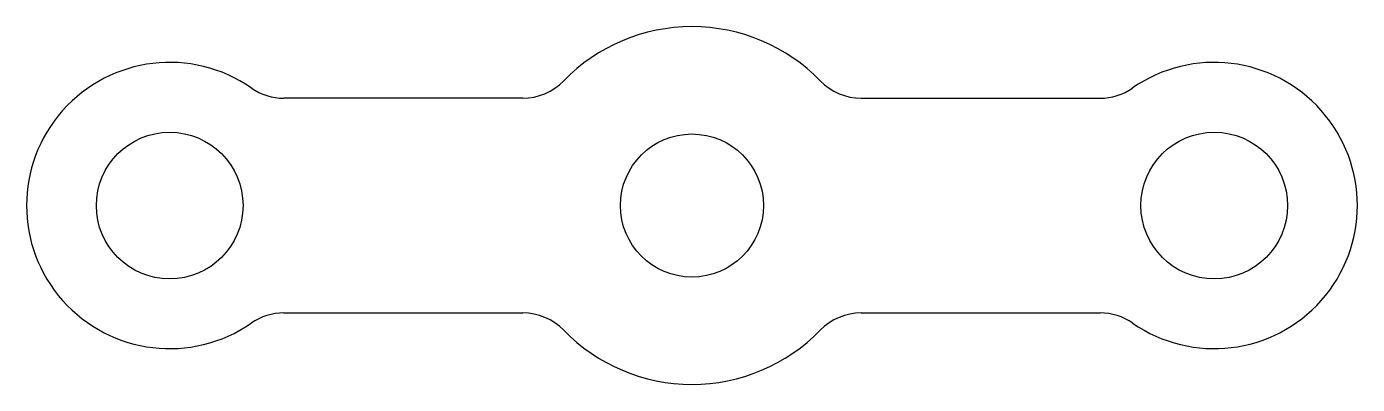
# Model space of a CAD drawing. Header units: inches. Extents: x -1 to 185, y 32 to 82.
import ezdxf

# ---------------------------------------------------------------- set-up
doc = ezdxf.new("R2010")
doc.units = ezdxf.units.IN
doc.header["$MEASUREMENT"] = 0
doc.layers.add('ori', color=250, linetype='Continuous')

msp = doc.modelspace()

# ---------------------------------------------------------------- linework, layer by layer
at = {"layer": 'ori'}
for p, q in [((68.46, 71.61), (35.09, 71.61)), ((115.79, 71.61), (149.16, 71.61)), ((35.09, 41.61), (68.46, 41.61)), ((115.79, 41.61), (149.16, 41.61))]:
    msp.add_line(p, q, dxfattribs=at)
for centre, radius in [((19.12, 56.61), 10.25), ((92.12, 56.61), 10), ((165.12, 56.61), 10.25)]:
    msp.add_circle(centre, radius, dxfattribs=at)
for centre, radius, start, end in [((92.12, 56.61), 25, 44.1844, 135.8156), ((19.12, 56.61), 20, 55.2281, 304.7719), ((165.12, 56.61), 20, 235.2281, 124.7719), ((35.09, 79.61), 8, 235.2281, 270), ((68.46, 79.61), 8, 270, 315.8156), ((115.79, 79.61), 8, 224.1844, 270), ((149.16, 79.61), 8, 270, 304.7719), ((35.09, 33.61), 8, 90, 124.7719), ((68.46, 33.61), 8, 44.1844, 90), ((115.79, 33.61), 8, 90, 135.8156), ((149.16, 33.61), 8, 55.2281, 90), ((92.12, 56.61), 25, 224.1844, 315.8156)]:
    msp.add_arc(centre, radius, start, end, dxfattribs=at)

doc.saveas('drawing.dxf')
